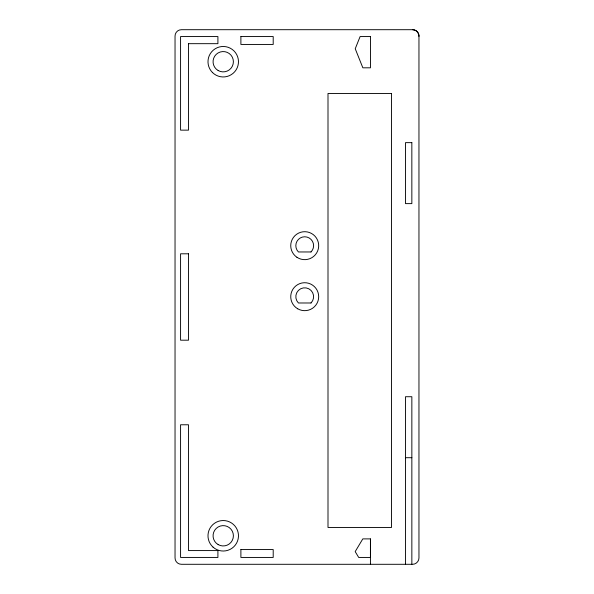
<?xml version="1.0" encoding="UTF-8"?>
<svg xmlns="http://www.w3.org/2000/svg" width="594" height="594" viewBox="0 0 594 594"><rect width="100%" height="100%" fill="white"/><g stroke="black" fill="none" stroke-linecap="round" stroke-linejoin="round"><path stroke-width="0.89" d="M370.433 564.3L370.433 538.892L362.808 538.892L355.19 551.596L358.694 557.439L370.433 557.439L370.441 538.892M405.494 564.3L405.502 396.725L411.85 396.725L411.85 564.3M418.956 36.056L418.963 557.952C418.985 561.345 416.008 564.322 412.607 564.3L181.393 564.293A6.356 6.356 0 0 1 175.037 557.944L175.037 36.056A6.356 6.356 0 0 1 181.393 29.7L412.607 29.7A6.356 6.356 0 0 1 418.963 36.056A6.356 6.356 0 0 0 412.607 29.7M405.494 457.707L411.85 457.707M188.506 253.801L188.506 340.191L180.576 340.191L180.576 253.801L188.506 253.801M188.506 43.674L188.498 130.145L180.576 130.145L180.576 36.561L217.909 36.561L217.909 43.674L188.498 43.674M217.909 550.579L217.916 557.439L180.576 557.432L180.576 424.777L188.506 424.777L188.506 550.579L217.916 550.579M240.889 549.561L240.889 557.439L273.203 557.439L273.203 549.561L240.889 549.561M240.889 36.561L240.889 44.439L273.203 44.439L273.203 36.561L240.889 36.561M370.478 36.561L370.47 67.813L362.852 67.813L355.234 48.753L360.113 36.561L370.478 36.561M391.52 93.473L391.52 527.457L327.999 527.457L327.999 93.473L391.52 93.473M411.85 142.642L405.494 142.642L405.494 203.623L411.85 203.623L411.842 142.642M311.004 251.96L298.426 251.96A8.895 8.895 0 0 1 307.016 237.08L309.162 237.971A8.895 8.895 0 0 1 311.004 251.96M311.004 302.985L298.426 302.985A8.895 8.895 0 0 1 298.426 290.407A8.895 8.895 0 0 1 311.004 290.407A8.895 8.895 0 0 1 311.004 302.985M218.147 544.587A10.165 10.165 0 0 0 233.397 535.781A10.165 10.165 0 0 0 218.147 526.982A10.165 10.165 0 0 0 218.147 544.587M218.147 70.523A10.165 10.165 0 0 0 233.39 61.717A10.165 10.165 0 0 0 218.147 52.918A10.165 10.165 0 0 0 218.147 70.523M212.459 72.505A15.244 15.244 0 0 0 237.956 65.652A15.244 15.244 0 0 0 219.275 47A15.244 15.244 0 0 0 212.459 72.505M213.053 547.133A15.244 15.244 0 0 0 238.149 538.921A15.244 15.244 0 0 0 218.488 521.294A15.244 15.244 0 0 0 213.053 547.133M296.933 257.284A13.974 13.974 0 0 0 318.659 246.607A13.974 13.974 0 0 0 298.552 233.13A13.974 13.974 0 0 0 296.933 257.284M297.728 308.798A13.974 13.974 0 0 0 318.688 296.696A13.974 13.974 0 0 0 297.728 284.593A13.974 13.974 0 0 0 297.728 308.798"/></g></svg>
